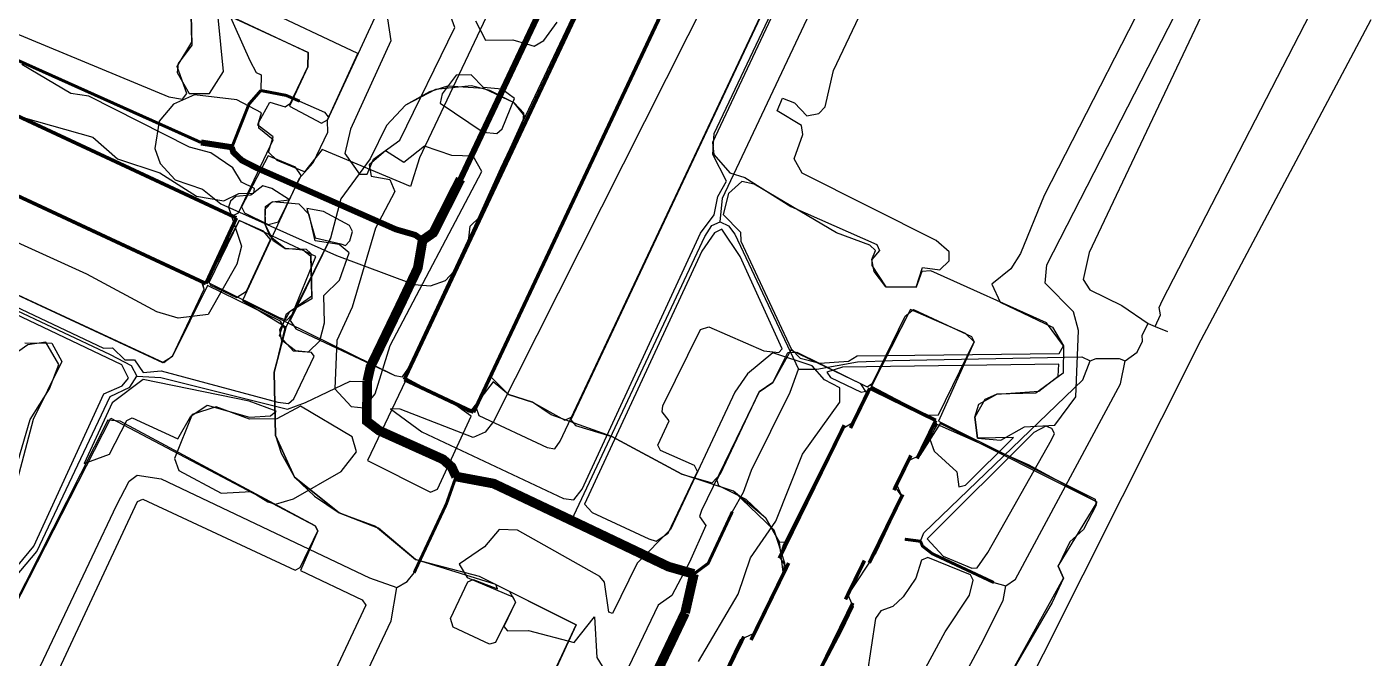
# Model space of a CAD drawing. Extents: x 1765 to 2708, y -3066 to -2278.
# Drawn here: x 2440.3 to 2663.3, y -2903 to -2798.3 of the extents above; entities that cross this region are included whole.
import ezdxf

# ---------------------------------------------------------------- set-up
doc = ezdxf.new("R2010")
doc.units = 0
for name, color, linetype in [('AN_AVTO_NIZKAYA', 2, 'CONTINUOUS'), ('AN_AVTO_ODIN', 4, 'CONTINUOUS'), ('AN_AVTO_VYSOKAYA', 1, 'CONTINUOUS'), ('AN_FASAD_BEZ_PODEZDA', 2, 'CONTINUOUS'), ('AN_FASAD_S_PODEZDOM', 3, 'CONTINUOUS'), ('AN_FASAD_TOREC', 40, 'CONTINUOUS'), ('AN_KONKURENCIYA', 6, 'CONTINUOUS'), ('AN_KONTROL_CHAST', 2, 'CONTINUOUS'), ('AN_KONTROL_DA', 3, 'CONTINUOUS'), ('AN_KONTROL_NET', 1, 'CONTINUOUS'), ('AN_OSI_DOROZHKA', 1, 'CONTINUOUS'), ('AN_OSI_PROEZD', 8, 'CONTINUOUS'), ('AN_PESH_NIZKAYA', 2, 'CONTINUOUS'), ('AN_PESH_ODIN', 4, 'CONTINUOUS'), ('AN_PESH_VYSOKAYA', 1, 'CONTINUOUS'), ('AN_ZONA_AP', 5, 'CONTINUOUS'), ('AN_ZONA_AZH', 3, 'CONTINUOUS'), ('AN_ZONA_PP', 4, 'CONTINUOUS'), ('AN_ZONA_PZH', 2, 'CONTINUOUS'), ('AN_ZONA_PZH_TORCY', 40, 'CONTINUOUS'), ('ZEL_DEREVYA_ISPR', 94, 'CONTINUOUS'), ('ZEL_TRAVA_ISPR', 82, 'CONTINUOUS')]:
    doc.layers.add(name, color=color, linetype=linetype)

msp = doc.modelspace()

# ---------------------------------------------------------------- linework, layer by layer
at = {"layer": 'AN_AVTO_NIZKAYA', "const_width": 1}
for points in [[(2474.268, -2818.303), (2474.486, -2819.099), (2475.916, -2820.468), (2478.344, -2821.717), (2501.477, -2831.922), (2504.699, -2832.853), (2505.918, -2833.727)], [(2502.534, -2843.806), (2505.117, -2838.347), (2505.918, -2833.727)], [(2496.719, -2857.138), (2497.267, -2854.725), (2502.534, -2843.806)], [(2511.468, -2872.928), (2510.733, -2871.343), (2509.305, -2870.073), (2498.696, -2865.3), (2496.661, -2863.743), (2496.719, -2857.138)]]:
    msp.add_lwpolyline(points, dxfattribs=at)
at = {"layer": 'AN_AVTO_ODIN', "const_width": 0.5}
for points in [[(2521.675, -2803.571), (2531.531, -2782.748)], [(2431.262, -2800.522), (2449.347, -2808.636)], [(2512.202, -2823.586), (2521.675, -2803.571)], [(2449.347, -2808.636), (2469.149, -2817.513)], [(2474.268, -2818.303), (2477.115, -2811.138), (2479.068, -2808.894)], [(2479.068, -2808.894), (2483.287, -2809.704), (2485.509, -2810.656)], [(2469.149, -2817.513), (2474.268, -2818.303)], [(2505.918, -2833.727), (2507.692, -2832.489), (2512.202, -2823.586)], [(2504.509, -2888.887), (2509.865, -2877.465), (2511.468, -2872.928)], [(2550.937, -2889.084), (2553.3, -2887.332), (2557.317, -2878.741)]]:
    msp.add_lwpolyline(points, dxfattribs=at)
at = {"layer": 'AN_AVTO_VYSOKAYA', "const_width": 1.6}
for points in [[(2511.468, -2872.928), (2517.696, -2874.094), (2530.635, -2880.218)], [(2530.635, -2880.218), (2546.709, -2887.875), (2550.937, -2889.084)], [(2549.475, -2895.519), (2550.937, -2889.084)], [(2533.3, -2929.486), (2549.475, -2895.519)]]:
    msp.add_lwpolyline(points, dxfattribs=at)
at = {"layer": 'AN_FASAD_BEZ_PODEZDA', "const_width": 0.6}
for points in [[(2514.374, -2862.261), (2581.486, -2719.854)], [(2408.528, -2812.284), (2469.954, -2840.912)], [(2580.141, -2858.264), (2576.901, -2864.887)], [(2575.889, -2864.392), (2570.41, -2875.6)], [(2570.41, -2875.6), (2567.848, -2880.841)], [(2567.848, -2880.841), (2565.086, -2886.49)], [(2566.661, -2887.26), (2560.414, -2900.045)], [(2559.229, -2899.466), (2555.999, -2906.077)]]:
    msp.add_lwpolyline(points, dxfattribs=at)
at = {"layer": 'AN_FASAD_S_PODEZDOM', "const_width": 0.6}
for points in [[(2535.507, -2787.629), (2528.605, -2802.275)], [(2528.605, -2802.275), (2527.078, -2805.515)], [(2527.078, -2805.515), (2525.762, -2808.308)], [(2525.762, -2808.308), (2519.024, -2822.605)], [(2442.725, -2814.976), (2428.759, -2808.468)], [(2445.922, -2816.466), (2442.725, -2814.976)], [(2449.199, -2817.993), (2445.922, -2816.466)], [(2463.203, -2824.519), (2449.199, -2817.993)], [(2519.024, -2822.605), (2517.619, -2825.586)], [(2466.552, -2826.08), (2463.203, -2824.519)], [(2469.678, -2827.537), (2466.552, -2826.08)], [(2517.619, -2825.586), (2516.181, -2828.638)], [(2475.026, -2830.029), (2469.678, -2827.537)], [(2516.181, -2828.638), (2509.474, -2842.869)], [(2509.474, -2842.869), (2508.05, -2845.892)], [(2508.05, -2845.892), (2506.631, -2848.902)], [(2506.631, -2848.902), (2502.887, -2856.847)], [(2587.968, -2869.938), (2591.065, -2863.608)], [(2584.116, -2875.18), (2586.93, -2869.43)], [(2583.134, -2880.886), (2585.577, -2875.895)], [(2580.511, -2886.248), (2583.134, -2880.886)], [(2580.022, -2887.246), (2580.511, -2886.248)], [(2576.083, -2893.299), (2579.23, -2886.859)], [(2571.722, -2905.319), (2577.303, -2893.895)]]:
    msp.add_lwpolyline(points, dxfattribs=at)
at = {"layer": 'AN_FASAD_TOREC', "const_width": 0.6}
for points in [[(2469.954, -2840.912), (2475.026, -2830.029)], [(2502.887, -2856.847), (2514.374, -2862.261)], [(2591.065, -2863.608), (2580.141, -2858.264)]]:
    msp.add_lwpolyline(points, dxfattribs=at)
at = {"layer": 'AN_KONKURENCIYA'}
msp.add_lwpolyline([(2501.321, -2856.159), (2502.576, -2856.382), (2503.466, -2855.112), (2522.592, -2814.178), (2522.726, -2812.674), (2521.105, -2810.958), (2517.058, -2808.878), (2514.04, -2808.109), (2508.05, -2808.739), (2503.104, -2811.347), (2499.924, -2814.668), (2497.209, -2820.229), (2492.35, -2826.838), (2490.657, -2833.378), (2483.948, -2847.03), (2484.895, -2848.427)], close=True, dxfattribs=at)
at = {"layer": 'AN_KONTROL_CHAST'}
for points in [[(2529.495, -2863.555), (2530.651, -2863.029), (2594.749, -2727.074), (2593.801, -2725.677), (2582.177, -2720.217), (2581.274, -2720.862), (2517.166, -2856.317), (2520.149, -2859.338), (2524.178, -2860.585)], [(2462.754, -2853.991), (2464.399, -2852.955), (2469.662, -2841.835), (2469.473, -2840.839), (2409.584, -2812.701), (2408.177, -2813.148), (2402.435, -2825.279), (2402.871, -2826.145)], [(2480.269, -2831.101), (2482.011, -2830.688), (2485.763, -2822.978), (2484.815, -2821.581), (2480.273, -2819.72), (2475.87, -2828.194), (2476.35, -2829.184)], [(2475.028, -2843.22), (2476.673, -2842.184), (2480.656, -2833.594), (2479.542, -2832.2), (2475.502, -2830.453), (2470.296, -2840.321), (2470.731, -2841.187)], [(2589.509, -2862.758), (2591.51, -2862.715), (2597.417, -2850.581), (2595.97, -2849.195), (2586.879, -2845.223), (2580.276, -2857.955)], [(2565.118, -2883.796), (2566.076, -2883.775), (2575.427, -2865.064), (2577.197, -2864.025), (2579.589, -2858.971), (2578.642, -2857.574), (2567.015, -2851.988), (2564.045, -2857.305), (2561.744, -2858.856), (2554.724, -2873.515), (2554.992, -2874.385), (2559.544, -2876.663), (2562.864, -2879.843)], [(2425.196, -2944.85), (2426.452, -2945.073), (2427.341, -2943.803), (2458.625, -2877.092), (2459.492, -2876.657), (2484.759, -2888.45), (2485.625, -2888.015), (2488.538, -2881.949), (2488.102, -2881.083), (2455.71, -2863.732), (2453.706, -2863.566), (2414.921, -2940.069), (2415.609, -2941.055)]]:
    msp.add_lwpolyline(points, close=True, dxfattribs=at)
at = {"layer": 'AN_KONTROL_DA'}
for points in [[(2548.583, -2921.173), (2558.151, -2900.955), (2558.671, -2899.944), (2560.941, -2898.894), (2565.726, -2888.786), (2566.027, -2887.278), (2564.241, -2881.814), (2557.515, -2875.372), (2548.95, -2872.556), (2537.309, -2866.304), (2527.225, -2862.687), (2524.178, -2860.585), (2520.149, -2859.338), (2517.602, -2857.225), (2513.71, -2862.312), (2503.165, -2856.62), (2518.92, -2821.761), (2569.477, -2715.114)], [(2504.088, -2783.562), (2490.069, -2813.88), (2490.112, -2815.88), (2487.72, -2820.935), (2485.44, -2823.485), (2476.038, -2843.699), (2483.136, -2848.048), (2481.298, -2855.591), (2481.525, -2866.092), (2484.676, -2873.028), (2492.058, -2878.955), (2498.616, -2881.481), (2504.732, -2886.685), (2515.297, -2889.458), (2531.397, -2897.531), (2518.646, -2924.821)], [(2603.283, -2905.983), (2612.272, -2889.781), (2611.395, -2887.799), (2617.835, -2877.154), (2606.446, -2870.98), (2591.294, -2864.304), (2588.403, -2869.411), (2586.505, -2870.327), (2584.435, -2874.874), (2585.468, -2876.353), (2581.162, -2885.45), (2576.479, -2892.555), (2577.356, -2894.537), (2575.442, -2898.581), (2572.238, -2904.653)]]:
    msp.add_lwpolyline(points, dxfattribs=at)
msp.add_lwpolyline([(2474.236, -2829.73), (2475.392, -2829.205), (2481.133, -2817.075), (2478.756, -2815.125), (2478.735, -2814.125), (2480.581, -2810.833), (2483.099, -2811.613), (2484.003, -2811.01), (2486.874, -2804.944), (2486.906, -2802.568), (2426.27, -2774.612), (2413.907, -2800.518), (2414.22, -2801.512)], close=True, dxfattribs=at)
at = {"layer": 'AN_KONTROL_NET'}
for points in [[(2594.749, -2727.074), (2530.495, -2863.533), (2531.265, -2864.434), (2537.309, -2866.304), (2548.95, -2872.556), (2553.982, -2873.948), (2555.369, -2872.501), (2561.744, -2858.856), (2564.045, -2857.305), (2566.522, -2852.333), (2568.022, -2852.3), (2579.653, -2858.052), (2580.557, -2857.449), (2585.986, -2846.326), (2587.379, -2845.212), (2596.982, -2849.715), (2597.417, -2850.581), (2591.531, -2863.715), (2617.491, -2876.661), (2617.679, -2877.658), (2615.599, -2881.705), (2613.309, -2883.755), (2611.395, -2887.799), (2612.272, -2889.781), (2610.358, -2893.824), (2603.283, -2905.983)], [(2426.764, -2774.31), (2486.906, -2802.568), (2486.874, -2804.944), (2483.847, -2811.513), (2489.161, -2814.317), (2490.149, -2813.753), (2495.164, -2802.764), (2478.739, -2795.032)], [(2589.372, -2941.302), (2635.097, -2850.267), (2663.297, -2797.13)], [(2518.646, -2924.821), (2531.397, -2897.531), (2520.355, -2892.017), (2521.31, -2893.747), (2518.036, -2900.446), (2517.042, -2900.76), (2510.977, -2897.889), (2510.53, -2896.482), (2513.442, -2890.415), (2514.308, -2889.98), (2518.344, -2891.56), (2518.078, -2890.816), (2504.732, -2886.685), (2498.616, -2881.481), (2492.058, -2878.955), (2484.676, -2873.028), (2481.525, -2866.092), (2481.298, -2855.591), (2483.147, -2848.548), (2482.366, -2847.147), (2470.232, -2841.239), (2464.399, -2852.955), (2463.006, -2854.069), (2403.883, -2826.665)]]:
    msp.add_lwpolyline(points, dxfattribs=at)
msp.add_lwpolyline([(2460.947, -2967.173), (2425.074, -2950.772), (2424.471, -2949.868), (2425.874, -2945.335), (2415.357, -2940.935), (2414.921, -2940.069), (2454.2, -2863.264), (2488.102, -2881.083), (2488.538, -2881.949), (2485.678, -2888.514), (2495.872, -2893.38), (2496.475, -2894.284), (2462.84, -2966.048), (2461.951, -2967.318)], close=True, dxfattribs=at)
at = {"layer": 'AN_OSI_DOROZHKA'}
for points in [[(2555.278, -2830.66), (2555.693, -2826.749), (2586.117, -2762.258), (2587.084, -2760.736), (2588.467, -2759.906)], [(2462.274, -2772.538), (2463.496, -2773.512), (2464.747, -2775.886), (2477.26, -2803.931), (2478.303, -2805.909), (2479.112, -2806.292), (2479.068, -2808.894)], [(2627.49, -2848.01), (2628.349, -2846.09), (2628.123, -2844.894), (2628.697, -2843.681), (2657.695, -2787.326)], [(2393.25, -2824.056), (2454.1, -2852.656), (2457.541, -2854.483), (2458.48, -2856.264)], [(2530.635, -2880.218), (2552.729, -2833.116), (2553.891, -2831.29), (2555.278, -2830.66)], [(2555.278, -2830.66), (2556.693, -2831.33), (2557.723, -2832.708), (2568.312, -2855.091)], [(2622.511, -2853.72), (2624.481, -2852.277), (2625.342, -2850.457), (2625.32, -2849.457), (2626.279, -2847.535)], [(2568.312, -2855.091), (2571.314, -2855.126), (2578.091, -2853.879), (2583.889, -2853.654), (2615.293, -2853.076), (2616.708, -2853.745)], [(2588.54, -2883.669), (2589.11, -2882.256), (2615.475, -2856.874), (2616.708, -2853.745)], [(2602.707, -2891.067), (2604.283, -2889.933), (2621.693, -2857.54), (2622.511, -2853.72)], [(2616.708, -2853.745), (2617.7, -2853.324), (2621.502, -2853.342), (2622.511, -2853.72)], [(2423.132, -2905.853), (2424.722, -2905.318), (2425.9, -2904.292), (2441.899, -2885.337), (2454.051, -2859.661), (2457.319, -2858.09), (2458.48, -2856.264)], [(2458.48, -2856.264), (2462.487, -2856.477), (2483.511, -2861.726), (2486.49, -2860.661), (2493.917, -2857.099), (2496.719, -2857.138)], [(2557.317, -2878.741), (2559.148, -2875.5), (2560.47, -2871.869), (2566.894, -2858.924), (2568.312, -2855.091)], [(2585.931, -2883.326), (2588.54, -2883.669)], [(2588.54, -2883.669), (2588.857, -2884.463), (2590.485, -2885.728), (2600.694, -2890.511)], [(2600.694, -2890.511), (2602.707, -2891.067)], [(2584.345, -2925.682), (2585.528, -2924.856), (2586.495, -2923.334), (2598.516, -2900.863), (2602.259, -2893.478), (2602.707, -2891.067)]]:
    msp.add_lwpolyline(points, dxfattribs=at)
at = {"layer": 'AN_OSI_PROEZD'}
for points in [[(2639.326, -2779.918), (2637.071, -2786.671), (2636.887, -2792.077), (2636.517, -2793.486), (2616.519, -2835.74), (2615.517, -2840.264), (2616.653, -2841.94), (2621.912, -2844.528), (2626.279, -2847.535)], [(2521.675, -2803.571), (2531.531, -2782.748)], [(2431.262, -2800.522), (2449.347, -2808.636)], [(2512.202, -2823.586), (2521.675, -2803.571)], [(2449.347, -2808.636), (2469.149, -2817.513)], [(2474.268, -2818.303), (2477.115, -2811.138), (2479.068, -2808.894)], [(2479.068, -2808.894), (2483.287, -2809.704), (2485.509, -2810.656)], [(2485.509, -2810.656), (2489.65, -2812.468), (2490.268, -2813.255)], [(2469.149, -2817.513), (2474.268, -2818.303)], [(2474.268, -2818.303), (2474.486, -2819.099), (2475.916, -2820.468), (2478.344, -2821.717), (2501.477, -2831.922), (2504.699, -2832.853), (2505.918, -2833.727)], [(2505.918, -2833.727), (2507.692, -2832.489), (2512.202, -2823.586)], [(2502.534, -2843.806), (2505.117, -2838.347), (2505.918, -2833.727)], [(2496.719, -2857.138), (2497.267, -2854.725), (2502.534, -2843.806)], [(2626.279, -2847.535), (2627.49, -2848.01)], [(2627.49, -2848.01), (2629.51, -2848.866)], [(2511.468, -2872.928), (2510.733, -2871.343), (2509.305, -2870.073), (2498.696, -2865.3), (2496.661, -2863.743), (2496.719, -2857.138)], [(2438.969, -2911.814), (2455.142, -2877.747), (2457.256, -2873.699), (2458.534, -2872.671), (2462.55, -2873.285), (2497.123, -2889.747), (2501.66, -2891.35)], [(2504.509, -2888.887), (2509.865, -2877.465), (2511.468, -2872.928)], [(2511.468, -2872.928), (2517.696, -2874.094), (2530.635, -2880.218)], [(2550.937, -2889.084), (2553.3, -2887.332), (2557.317, -2878.741)], [(2530.635, -2880.218), (2546.709, -2887.875), (2550.937, -2889.084)], [(2501.66, -2891.35), (2503.339, -2890.313), (2504.509, -2888.887)], [(2549.475, -2895.519), (2550.937, -2889.084)], [(2463.858, -2970.908), (2464.654, -2970.69), (2466.128, -2969.458), (2467.287, -2967.532), (2500.679, -2896.874), (2501.66, -2891.35)], [(2533.3, -2929.486), (2549.475, -2895.519)]]:
    msp.add_lwpolyline(points, dxfattribs=at)
at = {"layer": 'AN_PESH_NIZKAYA', "const_width": 1}
for points in [[(2521.675, -2803.571), (2531.531, -2782.748)], [(2512.202, -2823.586), (2521.675, -2803.571)], [(2469.149, -2817.513), (2474.268, -2818.303)], [(2474.268, -2818.303), (2474.486, -2819.099), (2475.916, -2820.468), (2478.344, -2821.717), (2501.477, -2831.922), (2504.699, -2832.853), (2505.918, -2833.727)]]:
    msp.add_lwpolyline(points, dxfattribs=at)
at = {"layer": 'AN_PESH_ODIN', "const_width": 0.5}
for points in [[(2449.347, -2808.636), (2469.149, -2817.513)], [(2585.931, -2883.326), (2588.54, -2883.669)], [(2588.54, -2883.669), (2588.857, -2884.463), (2590.485, -2885.728), (2600.694, -2890.511)]]:
    msp.add_lwpolyline(points, dxfattribs=at)
at = {"layer": 'AN_PESH_VYSOKAYA', "const_width": 1.6}
for points in [[(2505.918, -2833.727), (2507.692, -2832.489), (2512.202, -2823.586)], [(2502.534, -2843.806), (2505.117, -2838.347), (2505.918, -2833.727)], [(2496.719, -2857.138), (2497.267, -2854.725), (2502.534, -2843.806)], [(2511.468, -2872.928), (2510.733, -2871.343), (2509.305, -2870.073), (2498.696, -2865.3), (2496.661, -2863.743), (2496.719, -2857.138)], [(2511.468, -2872.928), (2517.696, -2874.094), (2530.635, -2880.218)], [(2530.635, -2880.218), (2546.709, -2887.875), (2550.937, -2889.084)], [(2549.475, -2895.519), (2550.937, -2889.084)]]:
    msp.add_lwpolyline(points, dxfattribs=at)
at = {"layer": 'AN_ZONA_AP'}
msp.add_lwpolyline([(2548.583, -2921.173), (2558.151, -2900.955), (2558.671, -2899.944), (2560.941, -2898.894), (2565.726, -2888.786), (2565.118, -2883.796), (2562.864, -2879.843), (2557.515, -2875.372), (2548.95, -2872.556), (2537.309, -2866.304), (2527.225, -2862.687), (2524.178, -2860.585), (2520.149, -2859.338), (2517.602, -2857.225), (2513.71, -2862.312), (2503.165, -2856.62), (2522.904, -2813.171), (2521.105, -2810.958), (2516.051, -2808.566), (2510.04, -2808.196), (2507.057, -2809.094), (2503.104, -2811.347), (2499.924, -2814.668), (2497.209, -2820.229), (2492.35, -2826.838), (2490.657, -2833.378), (2483.303, -2848.044), (2481.298, -2855.591), (2481.525, -2866.092), (2482.423, -2869.074), (2484.676, -2873.028), (2487.997, -2876.207), (2492.058, -2878.955), (2498.109, -2881.158), (2504.732, -2886.685), (2515.297, -2889.458), (2531.397, -2897.531), (2518.334, -2925.828)], dxfattribs=at)
at = {"layer": 'AN_ZONA_AZH'}
for points in [[(2501.321, -2856.159), (2502.576, -2856.382), (2503.466, -2855.112), (2569.477, -2715.114), (2568.53, -2713.717), (2543.262, -2701.923), (2504.088, -2783.562), (2490.069, -2813.88), (2490.112, -2815.88), (2487.72, -2820.935), (2485.44, -2823.485), (2476.038, -2843.699)], [(2474.236, -2829.73), (2475.392, -2829.205), (2481.133, -2817.075), (2478.756, -2815.125), (2478.735, -2814.125), (2480.581, -2810.833), (2483.099, -2811.613), (2484.003, -2811.01), (2486.874, -2804.944), (2486.906, -2802.568), (2426.27, -2774.612), (2413.907, -2800.518), (2414.22, -2801.512)]]:
    msp.add_lwpolyline(points, close=True, dxfattribs=at)
msp.add_lwpolyline([(2603.283, -2905.983), (2612.272, -2889.781), (2611.395, -2887.799), (2617.835, -2877.154), (2591.79, -2864.126), (2588.403, -2869.411), (2586.505, -2870.327), (2584.591, -2874.371), (2585.468, -2876.353), (2581.162, -2885.45), (2576.479, -2892.555), (2577.356, -2894.537), (2575.442, -2898.581), (2572.238, -2904.653)], dxfattribs=at)
at = {"layer": 'AN_ZONA_PP'}
msp.add_lwpolyline([(2524.513, -2779.618), (2505.376, -2820.053), (2503.896, -2824.837), (2489.254, -2818.65), (2486.333, -2822.382), (2481.79, -2820.479), (2480.343, -2819.093), (2481.122, -2816.575), (2478.579, -2814.629), (2479.202, -2812.614), (2475.07, -2810.452), (2468.048, -2809.603), (2464.58, -2811.179), (2462.223, -2813.982), (2461.487, -2818.5), (2462.374, -2820.982), (2464.85, -2823.68), (2469.387, -2825.249), (2472.441, -2827.685), (2491.636, -2836.275), (2504.497, -2841.083), (2507.252, -2841.273), (2509.735, -2840.386), (2511.121, -2838.939), (2513.513, -2833.884), (2513.792, -2831.377), (2515.426, -2829.841), (2538.401, -2781.82)], dxfattribs=at)
msp.add_lwpolyline([(2425.196, -2944.85), (2426.452, -2945.073), (2427.341, -2943.803), (2458.625, -2877.092), (2459.492, -2876.657), (2484.759, -2888.45), (2485.625, -2888.015), (2488.538, -2881.949), (2488.102, -2881.083), (2455.71, -2863.732), (2453.706, -2863.566), (2414.921, -2940.069), (2415.609, -2941.055)], close=True, dxfattribs=at)
at = {"layer": 'AN_ZONA_PZH'}
for points in [[(2526.592, -2868.12), (2527.848, -2868.343), (2528.737, -2867.073), (2594.749, -2727.074), (2593.801, -2725.677), (2582.682, -2720.415), (2581.274, -2720.862), (2514.774, -2861.371), (2515.221, -2862.779)], [(2462.754, -2853.991), (2464.399, -2852.955), (2469.662, -2841.835), (2469.348, -2840.842), (2409.584, -2812.701), (2408.177, -2813.148), (2402.435, -2825.279), (2402.871, -2826.145)]]:
    msp.add_lwpolyline(points, close=True, dxfattribs=at)
msp.add_lwpolyline([(2548.583, -2921.173), (2558.151, -2900.955), (2558.671, -2899.944), (2560.941, -2898.894), (2566.204, -2887.775), (2565.172, -2886.296), (2565.795, -2884.282), (2575.427, -2865.064), (2577.197, -2864.025), (2579.589, -2858.971), (2578.642, -2857.574), (2567.015, -2851.988), (2564.045, -2857.305), (2561.744, -2858.856), (2552.165, -2878.573), (2551.853, -2879.58), (2552.885, -2881.059), (2550.182, -2887.12), (2547.259, -2892.686), (2544.999, -2894.236), (2535.108, -2914.96)], dxfattribs=at)
at = {"layer": 'AN_ZONA_PZH_TORCY'}
for points in [[(2482.104, -2846.569), (2483.363, -2846.959), (2484.26, -2846.022), (2488.221, -2836.432), (2475.502, -2830.453), (2470.473, -2840.817)], [(2589.509, -2862.758), (2591.51, -2862.715), (2597.417, -2850.581), (2595.97, -2849.195), (2586.879, -2845.223), (2580.401, -2857.952)], [(2507.242, -2875.542), (2508.398, -2875.016), (2513.973, -2862.89), (2510.67, -2860.543), (2503.091, -2857.038), (2496.79, -2870.265)]]:
    msp.add_lwpolyline(points, close=True, dxfattribs=at)
at = {"layer": 'ZEL_DEREVYA_ISPR'}
for points in [[(2579.682, -2762.918), (2554.014, -2817.501), (2554.223, -2819.498), (2556.874, -2822.525), (2559.392, -2823.305), (2567, -2828.143), (2581.268, -2834.421), (2581.748, -2835.412), (2580.447, -2836.94), (2580.469, -2837.941), (2582.796, -2841.475), (2587.8, -2841.534), (2588.855, -2838.26), (2591.739, -2838.614), (2593.292, -2837.163), (2593.26, -2835.663), (2591.135, -2833.791), (2568.881, -2822.599), (2567.579, -2820.21), (2568.993, -2816.177), (2568.794, -2814.68), (2564.739, -2812.267), (2565.611, -2810.164), (2567.629, -2810.954), (2569.676, -2813.077), (2571.669, -2812.701), (2572.729, -2811.594), (2574.1, -2805.561), (2589.887, -2772.203)], [(2630.025, -2785.343), (2609.066, -2826.317), (2605.104, -2835.907), (2603.492, -2838.444), (2600.379, -2841.012), (2601.735, -2843.984), (2610.455, -2848.173), (2612.273, -2851.261), (2612.204, -2855.765), (2607.69, -2859.114), (2601.19, -2859.254), (2599.208, -2860.131), (2597.521, -2863.085), (2597.971, -2866.578), (2601.856, -2866.911), (2605.809, -2864.657), (2610.806, -2864.383), (2614.29, -2859.722), (2614.719, -2848.707), (2613.902, -2845.598), (2609.213, -2840.821), (2609.481, -2837.814), (2637.483, -2783.181)], [(2467.512, -2796.358), (2467.62, -2801.358), (2465.351, -2804.409), (2465.217, -2805.913), (2467.168, -2809.372), (2470.545, -2809.383), (2472.884, -2805.747), (2472.023, -2796.761)], [(2514.683, -2797.34), (2516.378, -2800.555), (2520.878, -2800.458), (2523.144, -2801.159), (2524.404, -2801.549), (2526.009, -2800.597), (2528.236, -2797.547)], [(2439.615, -2813.386), (2451.191, -2816.638), (2455.271, -2820.218), (2462.325, -2822.567), (2468.412, -2826.438), (2472.93, -2827.174), (2475.405, -2825.953), (2477.905, -2825.899), (2478.014, -2825.146), (2475.865, -2824.109), (2474.438, -2821.722), (2470.757, -2819.217), (2467.235, -2818.292), (2450.543, -2809.815), (2447.532, -2809.38), (2439.424, -2804.552)], [(2438.141, -2872.532), (2440.78, -2863.47), (2444.006, -2858.398), (2445.586, -2854.362), (2443.422, -2850.657), (2440.429, -2851.055), (2435.5, -2854.496)], [(2551.705, -2903.596), (2558.301, -2892.448), (2560.338, -2886.401), (2564.542, -2880.307), (2568.971, -2869.205), (2575.121, -2860.568), (2575.153, -2858.191), (2572.623, -2856.87), (2570.573, -2854.58), (2564.022, -2852.387), (2559.846, -2855.895), (2557.744, -2858.942), (2547.063, -2881.685), (2541.514, -2887.308), (2537.442, -2895.65), (2536.812, -2895.413), (2536.079, -2890.427), (2535.309, -2889.526), (2521.635, -2881.817), (2518.632, -2881.715), (2516.193, -2884.603), (2512.002, -2887.445), (2513.301, -2889.668), (2520.874, -2892.881), (2521.31, -2893.747), (2519.396, -2897.791), (2519.995, -2898.528), (2523.496, -2898.453), (2531.043, -2900.457), (2534.453, -2896.215), (2534.849, -2902.96), (2537.613, -2907.402)]]:
    msp.add_lwpolyline(points, dxfattribs=at)
for points in [[(2515.957, -2815.822), (2518.213, -2816.023), (2519.113, -2815.254), (2521.172, -2810.207), (2519.054, -2808.668), (2516.047, -2808.4), (2514, -2806.276), (2511.5, -2806.33), (2509.15, -2809.466), (2508.849, -2810.973)], [(2494.053, -2861.319), (2496.184, -2861.523), (2498.052, -2859.231), (2500.546, -2851.173), (2515.764, -2822.33), (2514.292, -2819.777), (2510.788, -2819.686), (2506.252, -2818.116), (2502.809, -2820.859), (2499.766, -2818.923), (2497.064, -2821.233), (2497.355, -2823.103), (2500.494, -2823.66), (2501.328, -2825.643), (2498.125, -2831.716), (2494.239, -2844.806), (2491.691, -2850.364), (2491.363, -2858.375)], [(2484.848, -2852.013), (2486.978, -2852.217), (2488.857, -2850.425), (2489.626, -2847.407), (2489.528, -2842.907), (2492.141, -2840.349), (2493.711, -2835.813), (2492.097, -2834.43), (2488.081, -2833.808), (2487.07, -2829.453), (2485.449, -2827.737), (2480.938, -2827.334), (2479.715, -2828.611), (2479.769, -2831.112), (2481.075, -2833.71), (2483.107, -2835.125), (2486.611, -2835.216), (2487.377, -2835.95), (2487.539, -2843.45), (2483.834, -2845.615), (2482.147, -2848.569), (2482.432, -2850.189)], [(2480.263, -2877.125), (2481.522, -2877.515), (2484.504, -2876.616), (2492.411, -2872.11), (2494.924, -2868.804), (2494.203, -2866.318), (2485.673, -2861.25), (2481.715, -2863.336), (2477.215, -2863.434), (2471.668, -2861.386), (2467.693, -2862.639), (2464.766, -2869.956), (2465.476, -2871.942), (2472.478, -2875.709), (2477.475, -2875.434)]]:
    msp.add_lwpolyline(points, close=True, dxfattribs=at)
at = {"layer": 'ZEL_TRAVA_ISPR'}
for points in [[(2578.583, -2742.932), (2517.661, -2863.81), (2516.282, -2865.591), (2514.3, -2866.468), (2502.191, -2861.727), (2500.565, -2861.678), (2505.774, -2865.485), (2529.276, -2876.566), (2531.032, -2876.778), (2532.411, -2874.998), (2552.004, -2832.552), (2554.273, -2829.502), (2554.875, -2826.487), (2556.321, -2823.955), (2554.057, -2819.501), (2554.314, -2815.994), (2579.192, -2763.429)], [(2429.225, -2795.601), (2463.803, -2809.945), (2466.062, -2810.313), (2466.792, -2809.38), (2465.195, -2804.913), (2467.609, -2800.858), (2467.512, -2796.358), (2466.613, -2793.376), (2464.67, -2792.167), (2457.169, -2792.329), (2455.881, -2790.606), (2455.827, -2788.106), (2457.388, -2785.071), (2459.497, -2784.275), (2462.962, -2786.451), (2464.623, -2790), (2467.127, -2790.113), (2468.113, -2789.467), (2468.35, -2788.836), (2466.562, -2787.124), (2460.979, -2783.409), (2457.968, -2782.974), (2439.736, -2772.696)], [(2499.836, -2795.159), (2500.622, -2800.645), (2493.934, -2815.297), (2493.021, -2819.319), (2495.472, -2822.768), (2496.722, -2822.741), (2497.795, -2820.3), (2502.145, -2817.121), (2511.246, -2798.415), (2510.003, -2794.94)], [(2395.328, -2824.348), (2452.947, -2851.618), (2454.447, -2851.586), (2456.491, -2853.543), (2458.118, -2853.591), (2459.538, -2855.645), (2462.534, -2855.413), (2481.906, -2860.581), (2483.662, -2860.793), (2484.562, -2860.023), (2487.911, -2852.947), (2487.481, -2852.331), (2484.474, -2852.104), (2482.168, -2849.569), (2483.34, -2845.917), (2487.528, -2842.95), (2487.388, -2836.45), (2486.114, -2835.393), (2483.107, -2835.125), (2480.645, -2833.094), (2479.769, -2831.112), (2479.87, -2828.108), (2480.938, -2827.334), (2483.807, -2827.022), (2480.891, -2825.168), (2479.38, -2824.7), (2477.412, -2826.243), (2474.916, -2826.464), (2474.015, -2827.234), (2473.703, -2828.241), (2475.844, -2834.698), (2475.075, -2837.716), (2470.337, -2846.073), (2465.347, -2846.681), (2461.822, -2845.59), (2450.181, -2839.338), (2406.732, -2819.599)], [(2426.531, -2902.424), (2441.401, -2884.468), (2453.028, -2859.204), (2456.084, -2857.887), (2457.141, -2856.614), (2456.009, -2854.387), (2394.343, -2825.037)], [(2439.921, -2850.732), (2444.425, -2850.802), (2446.075, -2853.851), (2441.28, -2863.46), (2438.663, -2873.521)]]:
    msp.add_lwpolyline(points, dxfattribs=at)
for points in [[(2571.814, -2854.136), (2576.559, -2853.783), (2578.041, -2852.917), (2611.55, -2852.527), (2612.273, -2851.261), (2609.438, -2847.403), (2590.243, -2838.813), (2588.744, -2838.887), (2587.8, -2841.534), (2582.796, -2841.475), (2580.824, -2838.933), (2580.447, -2836.94), (2581.081, -2835.426), (2580.145, -2834.529), (2574.598, -2832.481), (2560.917, -2824.439), (2558.906, -2823.982), (2556.697, -2825.948), (2555.773, -2829.469), (2558.671, -2832.408), (2558.704, -2833.908), (2567.093, -2851.737), (2568.544, -2853.289)], [(2492.345, -2834.342), (2493.1, -2834.575), (2493.834, -2833.809), (2494.302, -2832.298), (2493.78, -2831.309), (2489.478, -2828.984), (2486.715, -2828.46), (2488.07, -2833.308)], [(2543.428, -2883.264), (2544.687, -2883.654), (2546.659, -2882.319), (2551.524, -2872.083), (2551.044, -2871.093), (2545.362, -2868.59), (2544.927, -2867.724), (2546.84, -2863.68), (2545.641, -2862.205), (2545.786, -2861.202), (2552.017, -2848.561), (2553.424, -2848.113), (2562.515, -2852.086), (2565.022, -2852.365), (2565.593, -2851.769), (2558.591, -2836.412), (2555.575, -2831.892), (2554.338, -2832.502), (2552.236, -2835.549), (2532.798, -2877.491), (2534.079, -2878.88)], [(2594.894, -2874.648), (2596.014, -2874.374), (2603.972, -2866.448), (2597.971, -2866.578), (2597.521, -2863.085), (2598.225, -2860.944), (2601.19, -2859.254), (2608.183, -2858.77), (2611.381, -2856.283), (2611.463, -2854.28), (2575.58, -2854.805), (2572.971, -2855.612), (2573.616, -2856.515), (2578.671, -2858.907), (2581.16, -2858.353), (2590.773, -2863.356), (2591.209, -2864.222), (2590.096, -2866.748), (2590.806, -2868.733), (2594.548, -2872.154)], [(2449.735, -2870.781), (2453.952, -2869.189), (2456.834, -2863.624), (2457.7, -2863.188), (2465.279, -2866.693), (2467.448, -2862.894), (2470.161, -2861.085), (2477.208, -2863.1), (2480.705, -2862.858), (2481.605, -2862.088), (2477.15, -2860.433), (2459.563, -2856.811), (2454.394, -2860.675)], [(2597.061, -2888.108), (2597.936, -2888.09), (2599.674, -2885.551), (2610.274, -2866.812), (2610.753, -2865.801), (2610.317, -2864.935), (2609.309, -2864.582), (2607.331, -2865.625), (2589.619, -2883.267), (2592.266, -2886.128)], [(2580.316, -2923.489), (2582.15, -2923.449), (2582.219, -2918.945), (2582.998, -2916.427), (2592.621, -2898.71), (2596.658, -2892.62), (2597.271, -2890.105), (2596.835, -2889.239), (2589.769, -2886.348), (2588.695, -2886.788), (2587.759, -2889.81), (2585.657, -2892.857), (2583.942, -2894.478), (2581.956, -2895.188), (2581.066, -2896.458), (2579.605, -2905.995), (2575.801, -2911.33), (2572.422, -2913.154), (2571.643, -2915.672), (2572.854, -2919.648)]]:
    msp.add_lwpolyline(points, close=True, dxfattribs=at)

doc.saveas('drawing.dxf')
